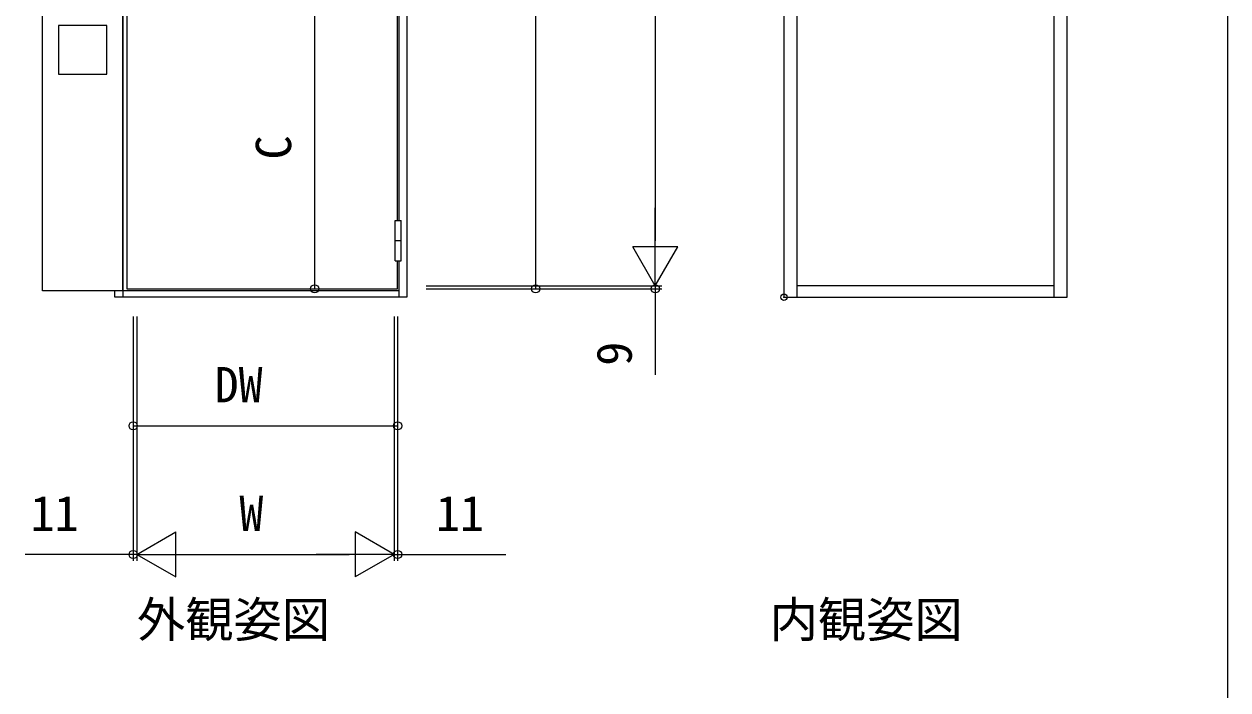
# Model space of a CAD drawing. Units: millimetres, scale not verified. Extents: x -437 to 438, y -344 to 340.
# Drawn here: x 251.3 to 438.4, y 95.8 to 199.3 of the extents above; entities that cross this region are included whole.
import ezdxf
from ezdxf.enums import TextEntityAlignment as Align

# ---------------------------------------------------------------- set-up
doc = ezdxf.new("R2010")
doc.units = ezdxf.units.MM
doc.header["$LTSCALE"] = 2
doc.header["$PDMODE"] = 32
doc.header["$PDSIZE"] = 1
for name, color, linetype in [('0-1_USER1', 3, 'Continuous'), ('0-6_YKK_A1', 4, 'Continuous'), ('0-7_YKK_D', 6, 'Continuous'), ('0-8_YKK_ZWAK', 7, 'Continuous')]:
    doc.layers.add(name, color=color, linetype=linetype)
doc.styles.add('ＭＳ ゴシック', font='')
doc.styles.get('ＭＳ ゴシック').set_extended_font_data('MS Gothic')

msp = doc.modelspace()

# ---------------------------------------------------------------- linework, layer by layer
at = {"layer": '0-6_YKK_A1'}
for p, q in [((371.4, 253.592), (371.4, 156.842)), ((411.4, 156.842), (411.4, 253.592)), ((309.35, 168.767), (309.35, 202.942)), ((309.55, 202.942), (309.55, 168.767)), ((308.975, 168.767), (309.925, 168.767)), ((308.975, 162.517), (308.975, 168.767)), ((309.925, 162.517), (309.925, 168.767)), ((308.975, 165.642), (309.925, 165.642)), ((308.975, 162.517), (309.925, 162.517)), ((265.4, 156.842), (265.4, 157.842)), ((266.65, 157.842), (266.65, 156.842)), ((309.55, 157.842), (309.55, 156.842)), ((411.4, 158.592), (371.4, 158.592))]:
    msp.add_line(p, q, dxfattribs=at)
for points in [[(266.65, 157.842), (254.15, 157.842), (254.15, 255.592), (266.65, 255.592)], [(413.4, 255.592), (369.4, 255.592), (369.4, 156.842), (413.4, 156.842)], [(256.65, 191.492), (264.15, 191.492), (264.15, 199.092), (256.65, 199.092)]]:
    msp.add_lwpolyline(points, close=True, dxfattribs=at)
for points in [[(266.65, 255.592), (310.8, 255.592), (310.8, 156.842), (265.4, 156.842), (265.4, 157.842)], [(309.55, 162.517), (309.55, 157.842), (266.65, 157.842), (266.65, 254.342), (309.55, 254.342), (309.55, 249.617)], [(309.35, 249.617), (309.35, 253.992), (267.25, 253.992), (267.25, 158.142), (309.35, 158.142), (309.35, 162.517)]]:
    msp.add_lwpolyline(points, dxfattribs=at)
msp.add_point((369.4, 156.842), dxfattribs=at)
at = {"layer": '0-7_YKK_D'}
for p, q in [((330.8, 253.992), (330.8, 158.142)), ((349.4, 246.592), (349.4, 165.592)), ((296.45, 205.642), (296.45, 158.142)), ((349.4, 158.592), (349.4, 170.716)), ((349.4, 158.592), (345.9, 164.654)), ((352.9, 164.654), (345.9, 164.654)), ((349.4, 158.592), (352.9, 164.654)), ((349.4, 158.592), (349.4, 161.142)), ((313.8, 158.592), (350.4, 158.592)), ((313.8, 158.592), (350.4, 158.592)), ((313.8, 158.142), (331.8, 158.142)), ((313.8, 158.142), (350.4, 158.142)), ((349.4, 158.592), (349.4, 158.142)), ((349.4, 158.142), (349.4, 144.781)), ((268.25, 153.842), (268.25, 115.842)), ((268.25, 153.842), (268.25, 135.842)), ((268.8, 153.842), (268.8, 115.842)), ((268.8, 153.842), (268.8, 115.842)), ((308.8, 153.842), (308.8, 115.842)), ((308.8, 153.842), (308.8, 115.842)), ((309.35, 153.842), (309.35, 135.842)), ((309.35, 153.842), (309.35, 115.842)), ((268.25, 136.842), (309.35, 136.842)), ((268.8, 116.842), (274.862, 120.342)), ((274.862, 113.342), (274.862, 120.342)), ((308.8, 116.842), (302.738, 120.342)), ((302.738, 120.342), (302.738, 113.342)), ((268.25, 116.842), (251.437, 116.842)), ((268.8, 116.842), (268.25, 116.842)), ((268.8, 116.842), (271.35, 116.842)), ((268.8, 116.842), (274.862, 113.342)), ((268.8, 116.842), (280.924, 116.842)), ((275.8, 116.842), (301.8, 116.842)), ((308.8, 116.842), (296.676, 116.842)), ((308.8, 116.842), (302.738, 113.342)), ((308.8, 116.842), (306.25, 116.842)), ((308.8, 116.842), (309.35, 116.842)), ((309.35, 116.842), (326.163, 116.842))]:
    msp.add_line(p, q, dxfattribs=at)
for centre in [(296.45, 158.142), (330.8, 158.142), (349.4, 158.142), (268.25, 136.842), (309.35, 136.842), (268.25, 116.842), (309.35, 116.842)]:
    msp.add_circle(centre, 0.637, dxfattribs=at)
at = {"layer": '0-8_YKK_ZWAK'}
msp.add_lwpolyline([(-436.6, -343.7), (438.4, -343.7), (438.4, 306.3)], dxfattribs=at)

# ---------------------------------------------------------------- texts
at = {"layer": '0-1_USER1', "style": 'ＭＳ ゴシック'}
for s, p in [('外観姿図', (268.846, 102.323)), ('内観姿図', (367.164, 102.323))]:
    msp.add_text(s, height=5.499, dxfattribs=at).set_placement(p, align=Align.BOTTOM_LEFT)
at = {"layer": '0-7_YKK_D', "style": 'ＭＳ ゴシック'}
for s, p in [('C', (294.45, 178.249)), ('9', (347.4, 146.184))]:
    msp.add_text(s, height=5.499, rotation=90, dxfattribs=at).set_placement(p, align=Align.BOTTOM_LEFT)
for s, p in [('DW', (280.895, 138.842)), ('11', (252.286, 118.842)), ('W', (284.752, 118.842)), ('11', (315.299, 118.842))]:
    msp.add_text(s, height=5.499, dxfattribs=at).set_placement(p, align=Align.BOTTOM_LEFT)

doc.saveas('drawing.dxf')
